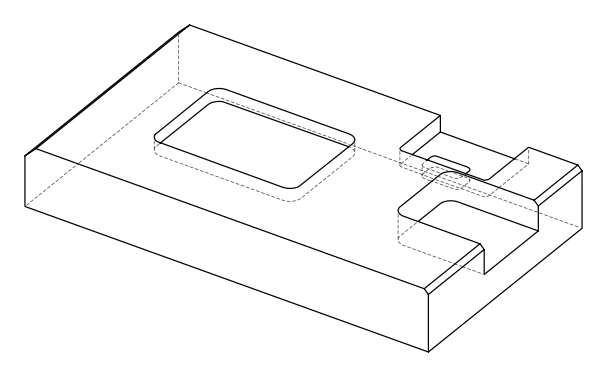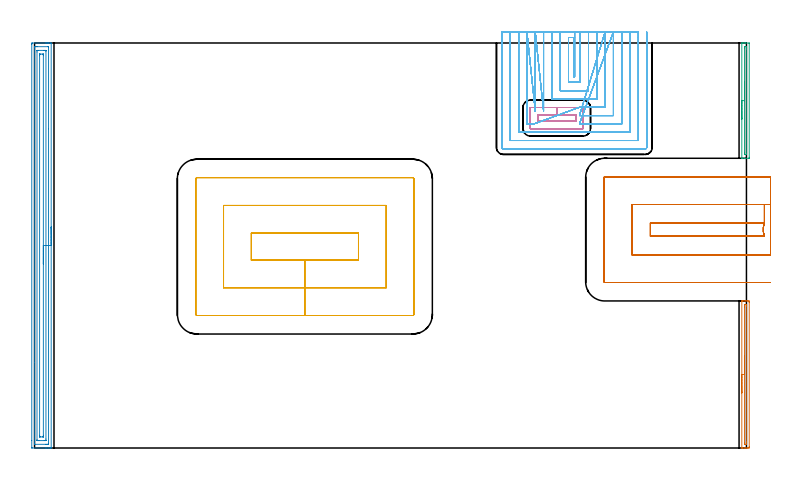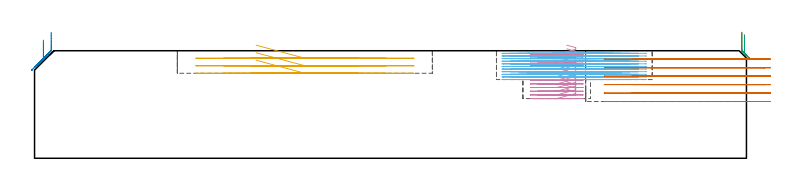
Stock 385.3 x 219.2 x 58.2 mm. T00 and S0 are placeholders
(PLAN: 7 operations, 4 tool changes, 71 min)
(1 AREA_MILL | FG_CHAMFER_SURFACE | UGT0205_001 | 1.43 min | 660 mm3)
(2 AREA_MILL_1 | FG_CHAMFER_SURFACE_1 | UGT0205_001 | 7.25 min | 12084 mm3)
(3 AREA_MILL_2 | FG_CHAMFER_SURFACE_2 | UGT0205_001 | 1.16 min | 521 mm3)
(4 MILL_RECTANGULAR_POCKET | POCKET_RECTANGULAR_STRAIGHT | UGT0201_126 | Follow Part, ap 2, ae 75% | 4.48 min | 18105 mm3)
(5 MILL_RECTANGULAR_POCKET_1 | POCKET_RECTANGULAR_STRAIGHT_1 | UGT0201_136 | Follow Part, ap 5, ae 75% | 5.29 min | 158120 mm3)
(6 MILL_SLOT | SLOT_PARTIAL_RECTANGULAR | UGT0201_014 | Follow Part, ap 1.5, ae 75% | 43.29 min | 68297 mm3)
(7 MILL_SLOT_1 | SLOT_PARTIAL_RECTANGULAR_1 | UGT0201_136 | Follow Part, ap 5, ae 75% | 8.05 min | 183446 mm3)
(TOOL UGT0205_001 | Chamfer Mill 20 x 3 x 45 deg. | D20 FL50 Z2)
(TOOL UGT0201_126 | Carbide End Mill 8.0 | D8 FL15 Z4)
(TOOL UGT0201_136 | Carbide End Mill 20.0 | D20 FL30 Z4)
(TOOL UGT0201_014 | End mill 6 mm | D6 FL24 Z4)
(OP 1 AREA_MILL)
G17 G21 G94 G90
T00 M6
G54
G17 G0 G90 X382.8 Y29.8 S1061 M3
G43 Z68.2 H0
G94 G1 Y29.838 Z67.328 F250.
Y29.952 Z66.463
Y30.141 Z65.612
Y30.403 Z64.78
Y30.737 Z63.974
Y31.14 Z63.2
Y31.609 Z62.464
Y32.14 Z61.772
Y32.729 Z61.129
Y33.372 Z60.539
Y34.064 Z60.008
Y34.8 Z59.54
Y35.574 Z59.137
Y36.38 Z58.803
Y37.212 Z58.541
Y38.064 Z58.352
Y38.928 Z58.238
Y39.8 Z58.2
Y79.458
X382.803 Y79.59 Z58.188
X382.882 Y79.597 Z58.109
X382.968 Y79.6 Z58.03
X383.618 Z57.381
X384.246 Z56.753
X384.8 Z56.196
X385.077 Z55.92
X385.668 Z55.329
X385.945 Z55.052
X386.536 Y79.594 Z54.458
X386.793 Y79.59 Z54.202
X386.798 Y79.281 Z54.2
X386.8 Y79.012
Y78.741
Y0.588
X386.798 Y0.319
X386.793 Y0.01 Z54.202
X386.536 Y0. Z54.458
X385.945 Z55.052
X385.668 Z55.329
X385.077 Z55.92
X384.8 Z56.196
X384.246 Z56.753
X382.968 Z58.031
X382.884 Z58.108
X382.851 Z58.14
X382.803 Y0.01 Z58.188
X382.8 Y0.142 Z58.2
Y39.8
X384.214 Z56.786
Y76.339
X384.215 Y76.939 Z56.785
X384.217 Y77.23 Z56.783
X384.221 Y77.53 Z56.779
X384.229 Y77.59 Z56.771
X384.319 Y77.595 Z56.681
X384.441 Y77.599 Z56.559
X384.8 Z56.2
X385.309 Y77.598 Z55.691
X385.369 Y77.593 Z55.631
X385.378 Y77.59 Z55.622
X385.381 Y77.573 Z55.619
X385.384 Y77.522 Z55.616
X385.385 Y77.23 Z55.615
X385.386 Y76.628 Z55.614
Y3.261
X385.385 Y2.661 Z55.615
X385.383 Y2.37 Z55.617
X385.379 Y2.071 Z55.621
X385.371 Y2.01 Z55.629
X385.281 Y2.005 Z55.719
X385.159 Y2.001 Z55.841
X384.8 Z56.2
X384.291 Y2.002 Z56.709
X384.231 Y2.007 Z56.769
X384.222 Y2.01 Z56.778
X384.219 Y2.027 Z56.781
X384.216 Y2.078 Z56.784
X384.215 Y2.37 Z56.785
X384.214 Y2.972 Z56.786
Y39.8
Y40.672 Z56.824
Y41.537 Z56.938
Y42.388 Z57.127
Y43.22 Z57.389
Y44.026 Z57.723
Y44.8 Z58.126
Y45.536 Z58.594
Y46.228 Z59.125
Y46.871 Z59.715
Y47.46 Z60.358
Y47.992 Z61.05
Y48.46 Z61.786
Y48.863 Z62.56
Y49.197 Z63.366
Y49.459 Z64.198
Y49.648 Z65.049
Y49.762 Z65.914
Y49.8 Z66.786
G0 Z68.2
M5
M2
(OP 2 AREA_MILL_1)
G17 G21 G94 G90
T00 M6
G54
G17 G0 G90 X9. Y119.6 S1061 M3
G43 Z68.2 H0
G94 G1 Y119.562 Z67.328 F250.
Y119.448 Z66.463
Y119.259 Z65.612
Y118.997 Z64.78
Y118.663 Z63.974
Y118.26 Z63.2
Y117.792 Z62.464
Y117.26 Z61.772
Y116.671 Z61.129
Y116.028 Z60.539
Y115.336 Z60.008
Y114.6 Z59.54
Y113.826 Z59.137
Y113.02 Z58.803
Y112.188 Z58.541
Y111.337 Z58.352
Y110.472 Z58.238
Y109.6 Z58.2
Y0.171
X8.994 Y0.01 Z58.193
X8.682 Y0. Z57.881
X8.377 Z57.576
X7.705 Z56.9
X6.49 Z55.687
X5.947 Z55.142
X-1.357 Y0.001 Z47.841
X-1.492 Y0.01 Z47.706
X-1.499 Y0.146 Z47.699
X-1.5 Y4.016 Z47.7
X-1.499 Y218.583 Z47.701
X-1.496 Y219.002 Z47.702
X-1.492 Y219.19 Z47.705
X-1.084 Y219.2 Z48.113
X5.947 Z55.142
X6.49 Z55.687
X6.826 Z56.022
X7.369 Z56.565
X7.705 Z56.9
X8.683 Z57.882
X8.993 Y219.19 Z58.193
X9. Y219.029 Z58.2
Y109.6
X7.586 Z56.786
X7.585 Y2.526 Z56.785
X7.584 Y2.404 Z56.784
X7.579 Y2.028 Z56.779
X7.215 Y2.009 Z56.415
X6.826 Y2.003 Z56.026
X6.344 Y2. Z55.544
X5.947 Z55.147
X0.192 Z49.392
X-0.005 Y2.002 Z49.195
X-0.036 Y2.004 Z49.164
X-0.068 Y2.01 Z49.132
X-0.079 Y2.018 Z49.121
X-0.08 Y2.043 Z49.12
X-0.085 Y2.282 Z49.115
X-0.086 Y46.361 Z49.114
X-0.085 Y216.674 Z49.115
X-0.084 Y216.796 Z49.116
X-0.079 Y217.172 Z49.121
X0.285 Y217.191 Z49.485
X0.674 Y217.197 Z49.874
X1.156 Y217.2 Z50.356
X1.553 Z50.753
X7.308 Z56.508
X7.505 Y217.198 Z56.705
X7.536 Y217.196 Z56.736
X7.568 Y217.19 Z56.768
X7.579 Y217.182 Z56.779
X7.58 Y217.157 Z56.78
X7.585 Y216.918 Z56.785
X7.586 Y172.789 Z56.786
Y109.6
X6.171 Z55.371
Y4.856
X6.169 Y4.191 Z55.369
X6.167 Y4.077 Z55.367
X6.165 Y4.023 Z55.365
X6.158 Y4.009 Z55.358
X6.13 Y4.004 Z55.33
X5.947 Y4.002 Z55.147
X5.256 Y4. Z54.456
X2.432 Z51.632
X1.739 Y4.001 Z50.939
X1.553 Y4.005 Z50.753
X1.366 Y4.01 Z50.566
X1.335 Y4.021 Z50.535
X1.332 Y4.054 Z50.532
X1.33 Y4.115 Z50.53
X1.329 Y4.191 Z50.529
X1.328 Y4.418 Z50.528
X1.329 Y214.344 Z50.529
X1.331 Y215.009 Z50.531
X1.333 Y215.123 Z50.533
X1.335 Y215.177 Z50.535
X1.342 Y215.191 Z50.542
X1.37 Y215.196 Z50.57
X1.553 Y215.198 Z50.753
X2.244 Y215.2 Z51.444
X5.068 Z54.268
X5.761 Y215.199 Z54.961
X5.947 Y215.195 Z55.147
X6.134 Y215.19 Z55.334
X6.165 Y215.179 Z55.365
X6.167 Y215.146 Z55.367
X6.17 Y215.085 Z55.37
X6.171 Y215.009 Z55.371
Y214.782
Y109.6
X4.757 Z53.957
Y6.87
X4.756 Y6.295 Z53.956
X4.753 Y6.101 Z53.953
X4.75 Y6.033 Z53.95
X4.746 Y6.009 Z53.946
X4.724 Y6.008 Z53.924
X4.618 Y6.004 Z53.818
X4.189 Y6. Z53.389
X3.288 Z52.488
X2.882 Y6.007 Z52.082
X2.782 Y6.01 Z51.982
X2.749 Y6.021 Z51.949
X2.747 Y6.053 Z51.947
X2.745 Y6.137 Z51.945
X2.743 Y6.554 Z51.943
Y6.87
Y212.33
X2.744 Y212.905 Z51.944
X2.747 Y213.099 Z51.947
X2.75 Y213.167 Z51.95
X2.754 Y213.191 Z51.954
X2.776 Y213.192 Z51.976
X2.882 Y213.196 Z52.082
X3.311 Y213.2 Z52.511
X4.212 Z53.412
X4.618 Y213.193 Z53.818
X4.718 Y213.19 Z53.918
X4.751 Y213.179 Z53.951
X4.753 Y213.147 Z53.953
X4.755 Y213.063 Z53.955
X4.757 Y212.646 Z53.957
Y212.33
Y109.6
Y108.728 Z53.995
Y107.864 Z54.109
Y107.012 Z54.298
Y106.18 Z54.56
Y105.374 Z54.894
Y104.6 Z55.297
Y103.864 Z55.766
Y103.172 Z56.297
Y102.529 Z56.886
Y101.94 Z57.529
Y101.409 Z58.221
Y100.94 Z58.957
Y100.537 Z59.731
Y100.203 Z60.537
Y99.941 Z61.369
Y99.752 Z62.221
Y99.638 Z63.086
Y99.6 Z63.957
G0 Z68.2
M5
M2
(OP 3 AREA_MILL_2)
G17 G21 G94 G90
T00 M6
G54
G17 G0 G90 X382.8 Y178. S1061 M3
G43 Z68.2 H0
G94 G1 Y178.038 Z67.328 F250.
Y178.152 Z66.463
Y178.341 Z65.612
Y178.603 Z64.78
Y178.937 Z63.974
Y179.34 Z63.2
Y179.808 Z62.464
Y180.34 Z61.772
Y180.929 Z61.129
Y181.572 Z60.539
Y182.264 Z60.008
Y183. Z59.54
Y183.774 Z59.137
Y184.58 Z58.803
Y185.412 Z58.541
Y186.263 Z58.352
Y187.128 Z58.238
Y188. Z58.2
Y219.095
X382.803 Y219.19 Z58.189
X382.925 Y219.2 Z58.074
X383.474 Z57.525
X384.39 Z56.609
X384.8 Z56.196
X385.005 Z55.992
X386.741 Z54.257
X386.792 Y219.197 Z54.206
X386.8 Y218.96 Z54.2
Y157.349
X386.797 Y157.038 Z54.203
X386.792 Y156.803 Z54.206
X386.74 Y156.8 Z54.257
X384.8 Z56.196
X384.39 Z56.609
X382.924 Z58.074
X382.851 Y156.804 Z58.144
X382.803 Y156.81 Z58.189
X382.8 Y156.905 Z58.2
Y188.
X384.214 Z56.786
X384.215 Y216.585 Z56.785
X384.216 Y216.874 Z56.784
X384.219 Y217.172 Z56.781
X384.22 Y217.185 Z56.78
X384.235 Y217.19 Z56.765
X384.29 Y217.195 Z56.71
X384.375 Y217.199 Z56.625
X384.482 Y217.2 Z56.518
X384.8 Y217.199 Z56.2
X385.354 Y217.196 Z55.646
X385.372 Y217.19 Z55.628
X385.379 Y217.17 Z55.621
X385.382 Y216.874 Z55.618
X385.385 Y216.275 Z55.615
X385.386 Y215.986 Z55.614
X385.385 Y159.415 Z55.615
X385.384 Y159.126 Z55.616
X385.38 Y158.828 Z55.62
Y158.815
X385.365 Y158.81 Z55.635
X385.309 Y158.805 Z55.691
X385.225 Y158.801 Z55.775
X385.118 Y158.8 Z55.882
X384.8 Y158.801 Z56.2
X384.246 Y158.804 Z56.754
X384.228 Y158.809 Z56.772
X384.221 Y158.83 Z56.779
X384.218 Y159.126 Z56.782
X384.215 Y159.725 Z56.785
X384.214 Y160.014 Z56.786
Y188.
Y188.872 Z56.824
Y189.736 Z56.938
Y190.588 Z57.127
Y191.42 Z57.389
Y192.226 Z57.723
Y193. Z58.126
Y193.736 Z58.594
Y194.428 Z59.125
Y195.071 Z59.715
Y195.66 Z60.358
Y196.191 Z61.05
Y196.66 Z61.786
Y197.063 Z62.56
Y197.397 Z63.366
Y197.659 Z64.198
Y197.848 Z65.049
Y197.962 Z65.914
Y198. Z66.786
G0 Z68.2
M5
M2
(OP 4 MILL_RECTANGULAR_POCKET)
G17 G21 G94 G90
T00 M6
G54
G17 G0 G90 X288.068 Y176.8 S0 M3
G43 Z68.2 H0
Z61.2
G94 G1 X292.9 Z59.905 F250.
Y180.3 Z58.967
X282.6 Z56.208
X272.3 F500.
Y176.8
X292.9
Y180.3
X282.6
Y184.3
X268.5
G3 X268.3 Y184.1 R0.2
G1 Y173.
G3 X268.5 Y172.8 R0.2
G1 X296.7
G3 X296.9 Y173. R0.2
G1 Y184.1
G3 X296.7 Y184.3 R0.2
G1 X282.6
X281.6
G0 X288.068 Y176.8 Z59.208
G1 X292.9 Z57.913 F250.
Y180.3 Z56.975
X282.6 Z54.215
X272.3 F500.
Y176.8
X292.9
Y180.3
X282.6
Y184.3
X268.5
G3 X268.3 Y184.1 R0.2
G1 Y173.
G3 X268.5 Y172.8 R0.2
G1 X296.7
G3 X296.9 Y173. R0.2
G1 Y184.1
G3 X296.7 Y184.3 R0.2
G1 X282.6
X281.6
G0 X288.068 Y176.8 Z57.215
G1 X292.9 Z55.921 F250.
Y180.3 Z54.983
X282.6 Z52.223
X272.3 F500.
Y176.8
X292.9
Y180.3
X282.6
Y184.3
X268.5
G3 X268.3 Y184.1 R0.2
G1 Y173.
G3 X268.5 Y172.8 R0.2
G1 X296.7
G3 X296.9 Y173. R0.2
G1 Y184.1
G3 X296.7 Y184.3 R0.2
G1 X282.6
X281.6
G0 X288.068 Y176.8 Z55.223
G1 X292.9 Z53.928 F250.
Y180.3 Z52.991
X282.6 Z50.231
X272.3 F500.
Y176.8
X292.9
Y180.3
X282.6
Y184.3
X268.5
G3 X268.3 Y184.1 R0.2
G1 Y173.
G3 X268.5 Y172.8 R0.2
G1 X296.7
G3 X296.9 Y173. R0.2
G1 Y184.1
G3 X296.7 Y184.3 R0.2
G1 X282.6
X281.6
G0 X288.068 Y176.8 Z53.231
G1 X292.9 Z51.936 F250.
Y180.3 Z50.998
X282.6 Z48.238
X272.3 F500.
Y176.8
X292.9
Y180.3
X282.6
Y184.3
X268.5
G3 X268.3 Y184.1 R0.2
G1 Y173.
G3 X268.5 Y172.8 R0.2
G1 X296.7
G3 X296.9 Y173. R0.2
G1 Y184.1
G3 X296.7 Y184.3 R0.2
G1 X282.6
X281.6
G0 X288.068 Y176.8 Z51.238
G1 X292.9 Z49.944 F250.
Y180.3 Z49.006
X282.6 Z46.246
X272.3 F500.
Y176.8
X292.9
Y180.3
X282.6
Y184.3
X268.5
G3 X268.3 Y184.1 R0.2
G1 Y173.
G3 X268.5 Y172.8 R0.2
G1 X296.7
G3 X296.9 Y173. R0.2
G1 Y184.1
G3 X296.7 Y184.3 R0.2
G1 X282.6
X281.6
G0 X288.068 Y176.8 Z49.246
G1 X292.9 Z47.952 F250.
Y180.3 Z47.014
X282.6 Z44.254
X272.3 F500.
Y176.8
X292.9
Y180.3
X282.6
Y184.3
X268.5
G3 X268.3 Y184.1 R0.2
G1 Y173.
G3 X268.5 Y172.8 R0.2
G1 X296.7
G3 X296.9 Y173. R0.2
G1 Y184.1
G3 X296.7 Y184.3 R0.2
G1 X282.6
X281.6
G0 X288.068 Y176.8 Z47.254
G1 X292.9 Z45.959 F250.
Y180.3 Z45.021
X282.6 Z42.262
X272.3 F500.
Y176.8
X292.9
Y180.3
X282.6
Y184.3
X268.5
G3 X268.3 Y184.1 R0.2
G1 Y173.
G3 X268.5 Y172.8 R0.2
G1 X296.7
G3 X296.9 Y173. R0.2
G1 Y184.1
G3 X296.7 Y184.3 R0.2
G1 X282.6
X281.6
G0 X288.068 Y176.8 Z45.262
G1 X292.9 Z43.967 F250.
Y180.3 Z43.029
X282.6 Z40.269
X272.3 F500.
Y176.8
X292.9
Y180.3
X282.6
Y184.3
X268.5
G3 X268.3 Y184.1 R0.2
G1 Y173.
G3 X268.5 Y172.8 R0.2
G1 X296.7
G3 X296.9 Y173. R0.2
G1 Y184.1
G3 X296.7 Y184.3 R0.2
G1 X282.6
X281.6
G0 X288.068 Y176.8 Z43.269
G1 X292.9 Z41.975 F250.
Y180.3 Z41.037
X282.6 Z38.277
X272.3 F500.
Y176.8
X292.9
Y180.3
X282.6
Y184.3
X268.5
G3 X268.3 Y184.1 R0.2
G1 Y173.
G3 X268.5 Y172.8 R0.2
G1 X296.7
G3 X296.9 Y173. R0.2
G1 Y184.1
G3 X296.7 Y184.3 R0.2
G1 X282.6
X281.6
G0 X288.068 Y176.8 Z41.277
G1 X292.9 Z39.982 F250.
Y180.3 Z39.044
X282.6 Z36.285
X272.3 F500.
Y176.8
X292.9
Y180.3
X282.6
Y184.3
X268.5
G3 X268.3 Y184.1 R0.2
G1 Y173.
G3 X268.5 Y172.8 R0.2
G1 X296.7
G3 X296.9 Y173. R0.2
G1 Y184.1
G3 X296.7 Y184.3 R0.2
G1 X282.6
X281.6
G0 X288.068 Y176.8 Z39.285
G1 X292.9 Z37.99 F250.
Y180.3 Z37.052
X282.6 Z34.292
X272.3 F500.
Y176.8
X292.9
Y180.3
X282.6
Y184.3
X268.5
G3 X268.3 Y184.1 R0.2
G1 Y173.
G3 X268.5 Y172.8 R0.2
G1 X296.7
G3 X296.9 Y173. R0.2
G1 Y184.1
G3 X296.7 Y184.3 R0.2
G1 X282.6
X281.6
G0 X288.068 Y176.8 Z37.292
G1 X292.9 Z35.998 F250.
Y180.3 Z35.06
X282.6 Z32.3
X272.3 F500.
Y176.8
X292.9
Y180.3
X282.6
Y184.3
X268.5
G3 X268.3 Y184.1 R0.2
G1 Y173.
G3 X268.5 Y172.8 R0.2
G1 X296.7
G3 X296.9 Y173. R0.2
G1 Y184.1
G3 X296.7 Y184.3 R0.2
G1 X282.6
X281.6
G0 Z68.2
M5
M2
(OP 5 MILL_RECTANGULAR_POCKET_1)
G17 G21 G94 G90
T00 M6
G54
G17 G0 G90 X119.927 Y101.7 S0 M3
G43 Z68.2 H0
Z61.2
G94 G1 X146.3 Z54.133 F250.
X175.3 F500.
Y116.3
X117.3
Y101.7
X146.3
Y86.7
X190.3
Y131.3
X102.3
Y86.7
X146.3
Y71.7
X204.7
G3 X205.3 Y72.3 R0.6
G1 Y145.7
G3 X204.7 Y146.3 R0.6
G1 X87.9
G3 X87.3 Y145.7 R0.6
G1 Y72.3
G3 X87.9 Y71.7 R0.6
G1 X146.3
X147.3
G0 X119.927 Y101.7 Z57.133
G1 X146.3 Z50.067 F250.
X175.3 F500.
Y116.3
X117.3
Y101.7
X146.3
Y86.7
X190.3
Y131.3
X102.3
Y86.7
X146.3
Y71.7
X204.7
G3 X205.3 Y72.3 R0.6
G1 Y145.7
G3 X204.7 Y146.3 R0.6
G1 X87.9
G3 X87.3 Y145.7 R0.6
G1 Y72.3
G3 X87.9 Y71.7 R0.6
G1 X146.3
X147.3
G0 X119.927 Y101.7 Z53.067
G1 X146.3 Z46. F250.
X175.3 F500.
Y116.3
X117.3
Y101.7
X146.3
Y86.7
X190.3
Y131.3
X102.3
Y86.7
X146.3
Y71.7
X204.7
G3 X205.3 Y72.3 R0.6
G1 Y145.7
G3 X204.7 Y146.3 R0.6
G1 X87.9
G3 X87.3 Y145.7 R0.6
G1 Y72.3
G3 X87.9 Y71.7 R0.6
G1 X146.3
X147.3
G0 Z68.2
M5
M2
(OP 6 MILL_SLOT)
G17 G21 G94 G90
T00 M6
G54
G17 G0 G90 X292.3 Y225.2 S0 M3
G43 Z68.2 H0
Z56.782
G94 G1 Y222.2 F250.
Y200.9 F500.
X292.
Y222.2
X289.
Y197.9
X295.3
Y222.2
Y225.2 F250.
X284.5
Y222.2
Y193.4 F500.
X299.8
Y222.2
Y225.2 F250.
X280.
Y222.2
Y188.9 F500.
X304.3
Y222.2
Y225.2 F250.
X275.5
Y222.2
Y185.3 F500.
Y182.3 F250.
X271. Y225.2 F500.
Y222.2 F250.
Y185.3 F500.
Y182.3 F250.
X266.5 Y225.2 F500.
Y222.2 F250.
Y175.4 F500.
X267.3
X270.3 F250.
X294.856 Y184.4 F500.
X297.856 F250.
X308.8 F500.
Y222.2
Y225.2 F250.
X294.9 Y179.9 F500.
X297.9 F250.
X313.3 F500.
Y222.2
Y225.2 F250.
X294.9 Y175.4 F500.
X297.9 F250.
X317.8 F500.
Y222.2
Y225.2 F250.
X262.
Y222.2
Y170.9 F500.
X322.3
Y222.2
Y225.2 F250.
X257.5
Y222.2
Y166.4 F500.
X326.8
Y222.2
Y225.2 F250.
X253.
Y222.2
Y162.6 F500.
G3 X253.7 Y161.9 R0.7
G1 X330.6
G3 X331.3 Y162.6 R0.7
G1 Y222.2
Y225.2 F250.
G0 X292.3 Z55.364
G1 Y222.2
Y200.9 F500.
X292.
Y222.2
X289.
Y197.9
X295.3
Y222.2
Y225.2 F250.
X284.5
Y222.2
Y193.4 F500.
X299.8
Y222.2
Y225.2 F250.
X280.
Y222.2
Y188.9 F500.
X304.3
Y222.2
Y225.2 F250.
X275.5
Y222.2
Y185.3 F500.
Y182.3 F250.
X271. Y225.2 F500.
Y222.2 F250.
Y185.3 F500.
Y182.3 F250.
X266.5 Y225.2 F500.
Y222.2 F250.
Y175.4 F500.
X267.3
X270.3 F250.
X294.856 Y184.4 F500.
X297.856 F250.
X308.8 F500.
Y222.2
Y225.2 F250.
X294.9 Y179.9 F500.
X297.9 F250.
X313.3 F500.
Y222.2
Y225.2 F250.
X294.9 Y175.4 F500.
X297.9 F250.
X317.8 F500.
Y222.2
Y225.2 F250.
X262.
Y222.2
Y170.9 F500.
X322.3
Y222.2
Y225.2 F250.
X257.5
Y222.2
Y166.4 F500.
X326.8
Y222.2
Y225.2 F250.
X253.
Y222.2
Y162.6 F500.
G3 X253.7 Y161.9 R0.7
G1 X330.6
G3 X331.3 Y162.6 R0.7
G1 Y222.2
Y225.2 F250.
G0 X292.3 Z53.945
G1 Y222.2
Y200.9 F500.
X292.
Y222.2
X289.
Y197.9
X295.3
Y222.2
Y225.2 F250.
X284.5
Y222.2
Y193.4 F500.
X299.8
Y222.2
Y225.2 F250.
X280.
Y222.2
Y188.9 F500.
X304.3
Y222.2
Y225.2 F250.
X275.5
Y222.2
Y185.3 F500.
Y182.3 F250.
X271. Y225.2 F500.
Y222.2 F250.
Y185.3 F500.
Y182.3 F250.
X266.5 Y225.2 F500.
Y222.2 F250.
Y175.4 F500.
X267.3
X270.3 F250.
X294.856 Y184.4 F500.
X297.856 F250.
X308.8 F500.
Y222.2
Y225.2 F250.
X294.9 Y179.9 F500.
X297.9 F250.
X313.3 F500.
Y222.2
Y225.2 F250.
X294.9 Y175.4 F500.
X297.9 F250.
X317.8 F500.
Y222.2
Y225.2 F250.
X262.
Y222.2
Y170.9 F500.
X322.3
Y222.2
Y225.2 F250.
X257.5
Y222.2
Y166.4 F500.
X326.8
Y222.2
Y225.2 F250.
X253.
Y222.2
Y162.6 F500.
G3 X253.7 Y161.9 R0.7
G1 X330.6
G3 X331.3 Y162.6 R0.7
G1 Y222.2
Y225.2 F250.
G0 X292.3 Z52.527
G1 Y222.2
Y200.9 F500.
X292.
Y222.2
X289.
Y197.9
X295.3
Y222.2
Y225.2 F250.
X284.5
Y222.2
Y193.4 F500.
X299.8
Y222.2
Y225.2 F250.
X280.
Y222.2
Y188.9 F500.
X304.3
Y222.2
Y225.2 F250.
X275.5
Y222.2
Y185.3 F500.
Y182.3 F250.
X271. Y225.2 F500.
Y222.2 F250.
Y185.3 F500.
Y182.3 F250.
X266.5 Y225.2 F500.
Y222.2 F250.
Y175.4 F500.
X267.3
X270.3 F250.
X294.856 Y184.4 F500.
X297.856 F250.
X308.8 F500.
Y222.2
Y225.2 F250.
X294.9 Y179.9 F500.
X297.9 F250.
X313.3 F500.
Y222.2
Y225.2 F250.
X294.9 Y175.4 F500.
X297.9 F250.
X317.8 F500.
Y222.2
Y225.2 F250.
X262.
Y222.2
Y170.9 F500.
X322.3
Y222.2
Y225.2 F250.
X257.5
Y222.2
Y166.4 F500.
X326.8
Y222.2
Y225.2 F250.
X253.
Y222.2
Y162.6 F500.
G3 X253.7 Y161.9 R0.7
G1 X330.6
G3 X331.3 Y162.6 R0.7
G1 Y222.2
Y225.2 F250.
G0 X292.3 Z51.109
G1 Y222.2
Y200.9 F500.
X292.
Y222.2
X289.
Y197.9
X295.3
Y222.2
Y225.2 F250.
X284.5
Y222.2
Y193.4 F500.
X299.8
Y222.2
Y225.2 F250.
X280.
Y222.2
Y188.9 F500.
X304.3
Y222.2
Y225.2 F250.
X275.5
Y222.2
Y185.3 F500.
Y182.3 F250.
X271. Y225.2 F500.
Y222.2 F250.
Y185.3 F500.
Y182.3 F250.
X266.5 Y225.2 F500.
Y222.2 F250.
Y175.4 F500.
X267.3
X270.3 F250.
X294.856 Y184.4 F500.
X297.856 F250.
X308.8 F500.
Y222.2
Y225.2 F250.
X294.9 Y179.9 F500.
X297.9 F250.
X313.3 F500.
Y222.2
Y225.2 F250.
X294.9 Y175.4 F500.
X297.9 F250.
X317.8 F500.
Y222.2
Y225.2 F250.
X262.
Y222.2
Y170.9 F500.
X322.3
Y222.2
Y225.2 F250.
X257.5
Y222.2
Y166.4 F500.
X326.8
Y222.2
Y225.2 F250.
X253.
Y222.2
Y162.6 F500.
G3 X253.7 Y161.9 R0.7
G1 X330.6
G3 X331.3 Y162.6 R0.7
G1 Y222.2
Y225.2 F250.
G0 X292.3 Z49.691
G1 Y222.2
Y200.9 F500.
X292.
Y222.2
X289.
Y197.9
X295.3
Y222.2
Y225.2 F250.
X284.5
Y222.2
Y193.4 F500.
X299.8
Y222.2
Y225.2 F250.
X280.
Y222.2
Y188.9 F500.
X304.3
Y222.2
Y225.2 F250.
X275.5
Y222.2
Y185.3 F500.
Y182.3 F250.
X271. Y225.2 F500.
Y222.2 F250.
Y185.3 F500.
Y182.3 F250.
X266.5 Y225.2 F500.
Y222.2 F250.
Y175.4 F500.
X267.3
X270.3 F250.
X294.856 Y184.4 F500.
X297.856 F250.
X308.8 F500.
Y222.2
Y225.2 F250.
X294.9 Y179.9 F500.
X297.9 F250.
X313.3 F500.
Y222.2
Y225.2 F250.
X294.9 Y175.4 F500.
X297.9 F250.
X317.8 F500.
Y222.2
Y225.2 F250.
X262.
Y222.2
Y170.9 F500.
X322.3
Y222.2
Y225.2 F250.
X257.5
Y222.2
Y166.4 F500.
X326.8
Y222.2
Y225.2 F250.
X253.
Y222.2
Y162.6 F500.
G3 X253.7 Y161.9 R0.7
G1 X330.6
G3 X331.3 Y162.6 R0.7
G1 Y222.2
Y225.2 F250.
G0 X292.3 Z48.273
G1 Y222.2
Y200.9 F500.
X292.
Y222.2
X289.
Y197.9
X295.3
Y222.2
Y225.2 F250.
X284.5
Y222.2
Y193.4 F500.
X299.8
Y222.2
Y225.2 F250.
X280.
Y222.2
Y188.9 F500.
X304.3
Y222.2
Y225.2 F250.
X275.5
Y222.2
Y185.3 F500.
Y182.3 F250.
X271. Y225.2 F500.
Y222.2 F250.
Y185.3 F500.
Y182.3 F250.
X266.5 Y225.2 F500.
Y222.2 F250.
Y175.4 F500.
X267.3
X270.3 F250.
X294.856 Y184.4 F500.
X297.856 F250.
X308.8 F500.
Y222.2
Y225.2 F250.
X294.9 Y179.9 F500.
X297.9 F250.
X313.3 F500.
Y222.2
Y225.2 F250.
X294.9 Y175.4 F500.
X297.9 F250.
X317.8 F500.
Y222.2
Y225.2 F250.
X262.
Y222.2
Y170.9 F500.
X322.3
Y222.2
Y225.2 F250.
X257.5
Y222.2
Y166.4 F500.
X326.8
Y222.2
Y225.2 F250.
X253.
Y222.2
Y162.6 F500.
G3 X253.7 Y161.9 R0.7
G1 X330.6
G3 X331.3 Y162.6 R0.7
G1 Y222.2
Y225.2 F250.
G0 X292.3 Z46.855
G1 Y222.2
Y200.9 F500.
X292.
Y222.2
X289.
Y197.9
X295.3
Y222.2
Y225.2 F250.
X284.5
Y222.2
Y193.4 F500.
X299.8
Y222.2
Y225.2 F250.
X280.
Y222.2
Y188.9 F500.
X304.3
Y222.2
Y225.2 F250.
X275.5
Y222.2
Y185.3 F500.
Y182.3 F250.
X271. Y225.2 F500.
Y222.2 F250.
Y185.3 F500.
Y182.3 F250.
X266.5 Y225.2 F500.
Y222.2 F250.
Y175.4 F500.
X267.3
X270.3 F250.
X294.856 Y184.4 F500.
X297.856 F250.
X308.8 F500.
Y222.2
Y225.2 F250.
X294.9 Y179.9 F500.
X297.9 F250.
X313.3 F500.
Y222.2
Y225.2 F250.
X294.9 Y175.4 F500.
X297.9 F250.
X317.8 F500.
Y222.2
Y225.2 F250.
X262.
Y222.2
Y170.9 F500.
X322.3
Y222.2
Y225.2 F250.
X257.5
Y222.2
Y166.4 F500.
X326.8
Y222.2
Y225.2 F250.
X253.
Y222.2
Y162.6 F500.
G3 X253.7 Y161.9 R0.7
G1 X330.6
G3 X331.3 Y162.6 R0.7
G1 Y222.2
Y225.2 F250.
G0 X292.3 Z45.436
G1 Y222.2
Y200.9 F500.
X292.
Y222.2
X289.
Y197.9
X295.3
Y222.2
Y225.2 F250.
X284.5
Y222.2
Y193.4 F500.
X299.8
Y222.2
Y225.2 F250.
X280.
Y222.2
Y188.9 F500.
X304.3
Y222.2
Y225.2 F250.
X275.5
Y222.2
Y185.3 F500.
Y182.3 F250.
X271. Y225.2 F500.
Y222.2 F250.
Y185.3 F500.
Y182.3 F250.
X266.5 Y225.2 F500.
Y222.2 F250.
Y175.4 F500.
X267.3
X270.3 F250.
X294.856 Y184.4 F500.
X297.856 F250.
X308.8 F500.
Y222.2
Y225.2 F250.
X294.9 Y179.9 F500.
X297.9 F250.
X313.3 F500.
Y222.2
Y225.2 F250.
X294.9 Y175.4 F500.
X297.9 F250.
X317.8 F500.
Y222.2
Y225.2 F250.
X262.
Y222.2
Y170.9 F500.
X322.3
Y222.2
Y225.2 F250.
X257.5
Y222.2
Y166.4 F500.
X326.8
Y222.2
Y225.2 F250.
X253.
Y222.2
Y162.6 F500.
G3 X253.7 Y161.9 R0.7
G1 X330.6
G3 X331.3 Y162.6 R0.7
G1 Y222.2
Y225.2 F250.
G0 X292.3 Z44.018
G1 Y222.2
Y200.9 F500.
X292.
Y222.2
X289.
Y197.9
X295.3
Y222.2
Y225.2 F250.
X284.5
Y222.2
Y193.4 F500.
X299.8
Y222.2
Y225.2 F250.
X280.
Y222.2
Y188.9 F500.
X304.3
Y222.2
Y225.2 F250.
X275.5
Y222.2
Y185.3 F500.
Y182.3 F250.
X271. Y225.2 F500.
Y222.2 F250.
Y185.3 F500.
Y182.3 F250.
X266.5 Y225.2 F500.
Y222.2 F250.
Y175.4 F500.
X267.3
X270.3 F250.
X294.856 Y184.4 F500.
X297.856 F250.
X308.8 F500.
Y222.2
Y225.2 F250.
X294.9 Y179.9 F500.
X297.9 F250.
X313.3 F500.
Y222.2
Y225.2 F250.
X294.9 Y175.4 F500.
X297.9 F250.
X317.8 F500.
Y222.2
Y225.2 F250.
X262.
Y222.2
Y170.9 F500.
X322.3
Y222.2
Y225.2 F250.
X257.5
Y222.2
Y166.4 F500.
X326.8
Y222.2
Y225.2 F250.
X253.
Y222.2
Y162.6 F500.
G3 X253.7 Y161.9 R0.7
G1 X330.6
G3 X331.3 Y162.6 R0.7
G1 Y222.2
Y225.2 F250.
G0 X292.3 Z42.6
G1 Y222.2
Y200.9 F500.
X292.
Y222.2
X289.
Y197.9
X295.3
Y222.2
Y225.2 F250.
X284.5
Y222.2
Y193.4 F500.
X299.8
Y222.2
Y225.2 F250.
X280.
Y222.2
Y188.9 F500.
X304.3
Y222.2
Y225.2 F250.
X275.5
Y222.2
Y185.3 F500.
Y182.3 F250.
X271. Y225.2 F500.
Y222.2 F250.
Y185.3 F500.
Y182.3 F250.
X266.5 Y225.2 F500.
Y222.2 F250.
Y175.4 F500.
X267.3
X270.3 F250.
X294.856 Y184.4 F500.
X297.856 F250.
X308.8 F500.
Y222.2
Y225.2 F250.
X294.9 Y179.9 F500.
X297.9 F250.
X313.3 F500.
Y222.2
Y225.2 F250.
X294.9 Y175.4 F500.
X297.9 F250.
X317.8 F500.
Y222.2
Y225.2 F250.
X262.
Y222.2
Y170.9 F500.
X322.3
Y222.2
Y225.2 F250.
X257.5
Y222.2
Y166.4 F500.
X326.8
Y222.2
Y225.2 F250.
X253.
Y222.2
Y162.6 F500.
G3 X253.7 Y161.9 R0.7
G1 X330.6
G3 X331.3 Y162.6 R0.7
G1 Y222.2
Y225.2 F250.
G0 Z68.2
M5
M2
(OP 7 MILL_SLOT_1)
G17 G21 G94 G90
T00 M6
G54
G17 G0 G90 X398.3 Y131.8 S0 M3
G43 Z68.2 H0
Z53.617
G94 G1 X395.3 F250.
X395.028 F500.
Y121.8
G3 X395.028 Y114.6 R10.
G1 X333.3
Y121.8
X395.028
Y131.8
X323.3
Y104.6
X395.3
X398.3 F250.
Y146.8
X395.3
X308.6 F500.
G3 X308.3 Y146.5 R0.3
G1 Y89.9
G3 X308.6 Y89.6 R0.3
G1 X395.3
X398.3 F250.
G0 Y131.8 Z49.033
G1 X395.3
X395.028 F500.
Y121.8
G3 X395.028 Y114.6 R10.
G1 X333.3
Y121.8
X395.028
Y131.8
X323.3
Y104.6
X395.3
X398.3 F250.
Y146.8
X395.3
X308.6 F500.
G3 X308.3 Y146.5 R0.3
G1 Y89.9
G3 X308.6 Y89.6 R0.3
G1 X395.3
X398.3 F250.
G0 Y131.8 Z44.45
G1 X395.3
X395.028 F500.
Y121.8
G3 X395.028 Y114.6 R10.
G1 X333.3
Y121.8
X395.028
Y131.8
X323.3
Y104.6
X395.3
X398.3 F250.
Y146.8
X395.3
X308.6 F500.
G3 X308.3 Y146.5 R0.3
G1 Y89.9
G3 X308.6 Y89.6 R0.3
G1 X395.3
X398.3 F250.
G0 Y131.8 Z39.867
G1 X395.3
X395.028 F500.
Y121.8
G3 X395.028 Y114.6 R10.
G1 X333.3
Y121.8
X395.028
Y131.8
X323.3
Y104.6
X395.3
X398.3 F250.
Y146.8
X395.3
X308.6 F500.
G3 X308.3 Y146.5 R0.3
G1 Y89.9
G3 X308.6 Y89.6 R0.3
G1 X395.3
X398.3 F250.
G0 Y131.8 Z35.283
G1 X395.3
X395.028 F500.
Y121.8
G3 X395.028 Y114.6 R10.
G1 X333.3
Y121.8
X395.028
Y131.8
X323.3
Y104.6
X395.3
X398.3 F250.
Y146.8
X395.3
X308.6 F500.
G3 X308.3 Y146.5 R0.3
G1 Y89.9
G3 X308.6 Y89.6 R0.3
G1 X395.3
X398.3 F250.
G0 Y131.8 Z30.7
G1 X395.3
X395.028 F500.
Y121.8
G3 X395.028 Y114.6 R10.
G1 X333.3
Y121.8
X395.028
Y131.8
X323.3
Y104.6
X395.3
X398.3 F250.
Y146.8
X395.3
X308.6 F500.
G3 X308.3 Y146.5 R0.3
G1 Y89.9
G3 X308.6 Y89.6 R0.3
G1 X395.3
X398.3 F250.
G0 Z68.2
M5
M2
